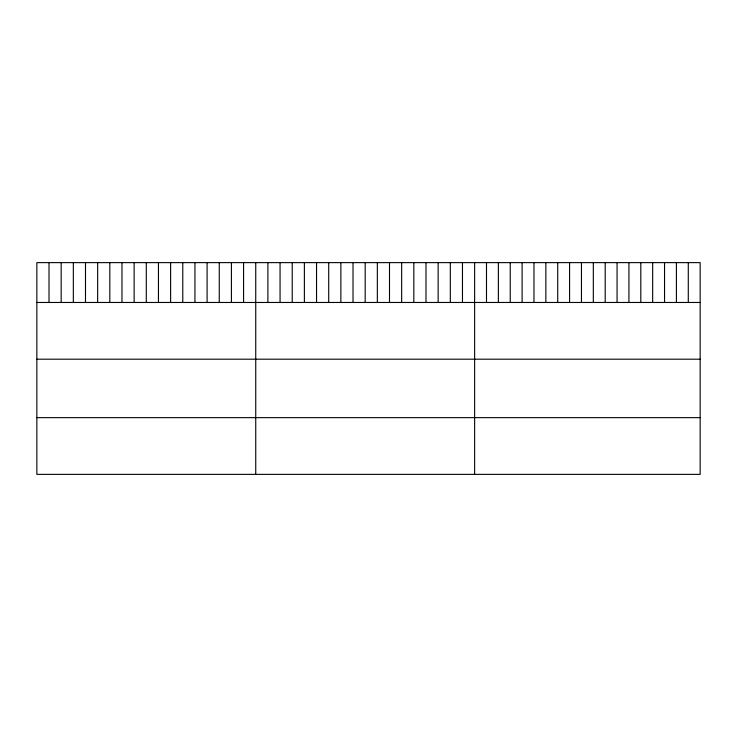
<?xml version="1.0" encoding="UTF-8"?>
<svg xmlns="http://www.w3.org/2000/svg" width="737" height="737" viewBox="0 0 737 737"><rect width="100%" height="100%" fill="white"/><g stroke="black" fill="none" stroke-linecap="round" stroke-linejoin="round"><path stroke-width="1.11" d="M700.15 302.474L700.15 474.37L36.85 474.37L36.85 262.63L700.15 262.63L700.15 302.474L36.85 302.474M36.85 359.195L700.15 359.195M36.85 417.639L700.15 417.639M688.284 262.63L688.284 302.474M676.409 262.63L676.409 302.474M664.544 262.63L664.544 302.474M652.669 262.63L652.669 302.474M640.803 262.63L640.803 302.474M628.928 262.63L628.928 302.474M617.062 262.63L617.062 302.474M605.197 262.63L605.197 302.474M593.322 262.63L593.322 302.474M581.456 262.63L581.456 302.474M569.581 262.63L569.581 302.474M557.716 262.63L557.716 302.474M545.85 262.63L545.85 302.474M533.975 262.63L533.975 302.474M522.109 262.63L522.109 302.474M510.234 262.63L510.234 302.474M498.369 262.63L498.369 302.474M486.494 262.63L486.494 302.474M474.628 262.63L474.628 474.37M462.468 262.63L462.468 302.474M450.307 262.63L450.307 302.474M438.147 262.63L438.147 302.474M425.986 262.63L425.986 302.474M413.825 262.63L413.825 302.474M401.665 262.63L401.665 302.474M389.505 262.63L389.505 302.474M377.344 262.63L377.344 302.474M365.183 262.63L365.183 302.474M353.023 262.63L353.023 302.474M340.863 262.63L340.863 302.474M328.702 262.63L328.702 302.474M316.542 262.63L316.542 302.474M304.381 262.63L304.381 302.474M292.221 262.63L292.221 302.474M280.06 262.63L280.06 302.474M267.899 262.63L267.899 302.474M255.739 262.63L255.739 474.37M243.578 262.63L243.578 302.474M231.418 262.63L231.418 302.474M219.257 262.63L219.257 302.474M207.097 262.63L207.097 302.474M194.936 262.63L194.936 302.474M182.776 262.63L182.776 302.474M170.615 262.63L170.615 302.474M158.455 262.63L158.455 302.474M146.294 262.63L146.294 302.474M134.134 262.63L134.134 302.474M121.974 262.63L121.974 302.474M109.813 262.63L109.813 302.474M97.653 262.63L97.653 302.474M85.492 262.63L85.492 302.474M73.331 262.63L73.331 302.474M61.171 262.63L61.171 302.474M49.011 262.63L49.011 302.474"/></g></svg>
